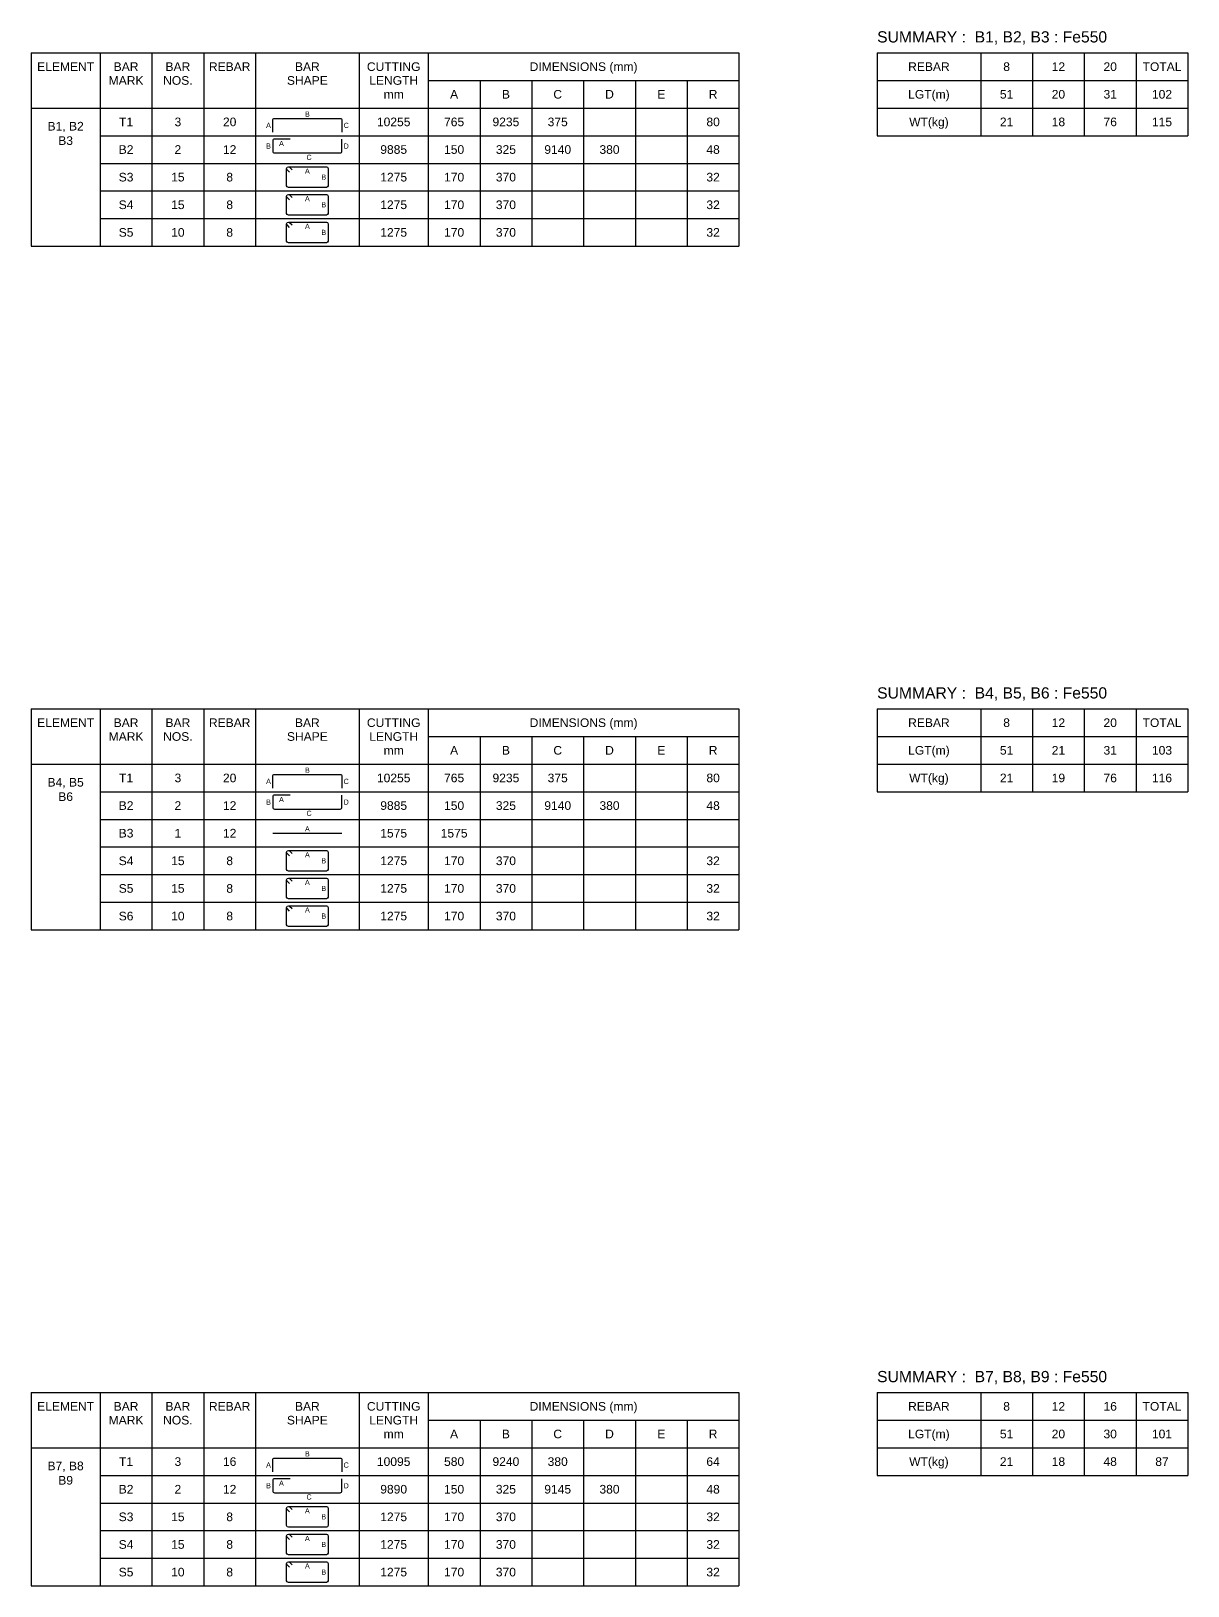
# Model space of a CAD drawing. Header units: inches. Extents: x -824 to 84876, y -179600 to 1700.
# Drawn here: x 33442 to 66942, y -44000 to 1030 of the extents above; entities that cross this region are included whole.
import ezdxf
from ezdxf.enums import TextEntityAlignment as Align

# ---------------------------------------------------------------- set-up
doc = ezdxf.new("R2010")
doc.units = ezdxf.units.IN
doc.header["$LTSCALE"] = 1000
doc.header["$MEASUREMENT"] = 0
for name, color, linetype in [('Dimension', 31, 'Continuous'), ('Reinforcement', 4, 'Continuous'), ('Schedule Header', 4, 'Continuous'), ('Schedule Line', 60, 'Continuous'), ('Text', 31, 'Continuous')]:
    doc.layers.add(name, color=color, linetype=linetype)
doc.styles.add('SC-SansSerif', font='SansSerif')

msp = doc.modelspace()

# ---------------------------------------------------------------- linework, layer by layer
at = {"layer": 'Reinforcement'}
for points in [[(40442, -1900), (40442, -1550, -0.5), (40492, -1500), (42392, -1500, -0.5), (42442, -1550), (42442, -1900)], [(40942, -2100), (40492, -2100, 0.5), (40442, -2150), (40442, -2450, 0.5), (40492, -2500), (42392, -2500, 0.5), (42442, -2450), (42442, -2100)], [(40927.4, -3056.1), (40856.6, -2985.4, -0.1989124), (40842, -2950, -0.4142046), (40892, -2900, -0.1989044), (40927.4, -2914.6), (40998.1, -2985.4)], [(40927.4, -3856.1), (40856.6, -3785.4, -0.1989124), (40842, -3750, -0.4142046), (40892, -3700, -0.1989044), (40927.4, -3714.6), (40998.1, -3785.4)], [(40927.4, -4656.1), (40856.6, -4585.4, -0.1989124), (40842, -4550, -0.4142046), (40892, -4500, -0.1989044), (40927.4, -4514.6), (40998.1, -4585.4)], [(40442, -20900), (40442, -20550, -0.5), (40492, -20500), (42392, -20500, -0.5), (42442, -20550), (42442, -20900)], [(40942, -21100), (40492, -21100, 0.5), (40442, -21150), (40442, -21450, 0.5), (40492, -21500), (42392, -21500, 0.5), (42442, -21450), (42442, -21100)], [(40927.4, -22856.1), (40856.6, -22785.4, -0.1989124), (40842, -22750, -0.4142046), (40892, -22700, -0.1989044), (40927.4, -22714.6), (40998.1, -22785.4)], [(40927.4, -23656.1), (40856.6, -23585.4, -0.1989124), (40842, -23550, -0.4142046), (40892, -23500, -0.1989044), (40927.4, -23514.6), (40998.1, -23585.4)], [(40927.4, -24456.1), (40856.6, -24385.4, -0.1989124), (40842, -24350, -0.4142046), (40892, -24300, -0.1989044), (40927.4, -24314.6), (40998.1, -24385.4)], [(40441.5, -40700), (40441.5, -40350, -0.5), (40491.5, -40300), (42391.5, -40300, -0.5), (42441.5, -40350), (42441.5, -40700)], [(40941.5, -40900), (40491.5, -40900, 0.5), (40441.5, -40950), (40441.5, -41250, 0.5), (40491.5, -41300), (42391.5, -41300, 0.5), (42441.5, -41250), (42441.5, -40900)], [(40926.9, -41856.1), (40856.2, -41785.4, -0.1989124), (40841.5, -41750, -0.4142046), (40891.5, -41700, -0.1989044), (40926.9, -41714.6), (40997.6, -41785.4)], [(40926.9, -42656.1), (40856.2, -42585.4, -0.1989124), (40841.5, -42550, -0.4142046), (40891.5, -42500, -0.1989044), (40926.9, -42514.6), (40997.6, -42585.4)], [(40926.9, -43456.1), (40856.2, -43385.4, -0.1989124), (40841.5, -43350, -0.4142046), (40891.5, -43300, -0.1989044), (40926.9, -43314.6), (40997.6, -43385.4)]]:
    msp.add_lwpolyline(points, format="xyb", dxfattribs=at)
for points in [[(40842, -2950, -0.4142046), (40892, -2900), (41992, -2900, -0.4142046), (42042, -2950), (42042, -3450, -0.4142046), (41992, -3500), (40892, -3500, -0.4142046), (40842, -3450)], [(40842, -3750, -0.4142046), (40892, -3700), (41992, -3700, -0.4142046), (42042, -3750), (42042, -4250, -0.4142046), (41992, -4300), (40892, -4300, -0.4142046), (40842, -4250)], [(40842, -4550, -0.4142046), (40892, -4500), (41992, -4500, -0.4142046), (42042, -4550), (42042, -5050, -0.4142046), (41992, -5100), (40892, -5100, -0.4142046), (40842, -5050)], [(40842, -22750, -0.4142046), (40892, -22700), (41992, -22700, -0.4142046), (42042, -22750), (42042, -23250, -0.4142046), (41992, -23300), (40892, -23300, -0.4142046), (40842, -23250)], [(40842, -23550, -0.4142046), (40892, -23500), (41992, -23500, -0.4142046), (42042, -23550), (42042, -24050, -0.4142046), (41992, -24100), (40892, -24100, -0.4142046), (40842, -24050)], [(40842, -24350, -0.4142046), (40892, -24300), (41992, -24300, -0.4142046), (42042, -24350), (42042, -24850, -0.4142046), (41992, -24900), (40892, -24900, -0.4142046), (40842, -24850)], [(40841.5, -41750, -0.4142046), (40891.5, -41700), (41991.5, -41700, -0.4142046), (42041.5, -41750), (42041.5, -42250, -0.4142046), (41991.5, -42300), (40891.5, -42300, -0.4142046), (40841.5, -42250)], [(40841.5, -42550, -0.4142046), (40891.5, -42500), (41991.5, -42500, -0.4142046), (42041.5, -42550), (42041.5, -43050, -0.4142046), (41991.5, -43100), (40891.5, -43100, -0.4142046), (40841.5, -43050)], [(40841.5, -43350, -0.4142046), (40891.5, -43300), (41991.5, -43300, -0.4142046), (42041.5, -43350), (42041.5, -43850, -0.4142046), (41991.5, -43900), (40891.5, -43900, -0.4142046), (40841.5, -43850)]]:
    msp.add_lwpolyline(points, format="xyb", close=True, dxfattribs=at)
msp.add_lwpolyline([(40442, -22200), (42442, -22200)], dxfattribs=at)
at = {"layer": 'Schedule Line'}
for p, q in [((33442, 400), (53942, 400)), ((33442, 400), (33442, -5200)), ((35442, 400), (35442, -5200)), ((36942, 400), (36942, -5200)), ((38442, 400), (38442, -5200)), ((39942, 400), (39942, -5200)), ((42942, 400), (42942, -5200)), ((44942, 400), (44942, -5200)), ((53942, 400), (53942, -5200)), ((57942, 400), (66942, 400)), ((57942, 400), (57942, -2000)), ((60942, 400), (60942, -2000)), ((62442, 400), (62442, -2000)), ((63942, 400), (63942, -2000)), ((65442, 400), (65442, -2000)), ((66942, 400), (66942, -2000)), ((44942, -400), (53942, -400)), ((46442, -400), (46442, -5200)), ((47942, -400), (47942, -5200)), ((49442, -400), (49442, -5200)), ((50942, -400), (50942, -5200)), ((52442, -400), (52442, -5200)), ((57942, -400), (66942, -400)), ((33442, -1200), (53942, -1200)), ((57942, -1200), (66942, -1200)), ((35442, -2000), (53942, -2000)), ((57942, -2000), (66942, -2000)), ((35442, -2800), (53942, -2800)), ((35442, -3600), (53942, -3600)), ((35442, -4400), (53942, -4400)), ((33442, -5200), (53942, -5200)), ((35442, -5200), (53942, -5200)), ((33442, -18600), (53942, -18600)), ((33442, -18600), (33442, -25000)), ((35442, -18600), (35442, -25000)), ((36942, -18600), (36942, -25000)), ((38442, -18600), (38442, -25000)), ((39942, -18600), (39942, -25000)), ((42942, -18600), (42942, -25000)), ((44942, -18600), (44942, -25000)), ((53942, -18600), (53942, -25000)), ((57942, -18600), (66942, -18600)), ((57942, -18600), (57942, -21000)), ((60942, -18600), (60942, -21000)), ((62442, -18600), (62442, -21000)), ((63942, -18600), (63942, -21000)), ((65442, -18600), (65442, -21000)), ((66942, -18600), (66942, -21000)), ((44942, -19400), (53942, -19400)), ((46442, -19400), (46442, -25000)), ((47942, -19400), (47942, -25000)), ((49442, -19400), (49442, -25000)), ((50942, -19400), (50942, -25000)), ((52442, -19400), (52442, -25000)), ((57942, -19400), (66942, -19400)), ((33442, -20200), (53942, -20200)), ((57942, -20200), (66942, -20200)), ((35442, -21000), (53942, -21000)), ((57942, -21000), (66942, -21000)), ((35442, -21800), (53942, -21800)), ((35442, -22600), (53942, -22600)), ((35442, -23400), (53942, -23400)), ((35442, -24200), (53942, -24200)), ((33442, -25000), (53942, -25000)), ((35442, -25000), (53942, -25000)), ((33441.5, -38400), (53941.5, -38400)), ((33441.5, -38400), (33441.5, -44000)), ((35441.5, -38400), (35441.5, -44000)), ((36941.5, -38400), (36941.5, -44000)), ((38441.5, -38400), (38441.5, -44000)), ((39941.5, -38400), (39941.5, -44000)), ((42941.5, -38400), (42941.5, -44000)), ((44941.5, -38400), (44941.5, -44000)), ((53941.5, -38400), (53941.5, -44000)), ((57941.5, -38400), (66941.5, -38400)), ((57941.5, -38400), (57941.5, -40800)), ((60941.5, -38400), (60941.5, -40800)), ((62441.5, -38400), (62441.5, -40800)), ((63941.5, -38400), (63941.5, -40800)), ((65441.5, -38400), (65441.5, -40800)), ((66941.5, -38400), (66941.5, -40800)), ((44941.5, -39200), (53941.5, -39200)), ((46441.5, -39200), (46441.5, -44000)), ((47941.5, -39200), (47941.5, -44000)), ((49441.5, -39200), (49441.5, -44000)), ((50941.5, -39200), (50941.5, -44000)), ((52441.5, -39200), (52441.5, -44000)), ((57941.5, -39200), (66941.5, -39200)), ((33441.5, -40000), (53941.5, -40000)), ((57941.5, -40000), (66941.5, -40000)), ((35441.5, -40800), (53941.5, -40800)), ((57941.5, -40800), (66941.5, -40800)), ((35441.5, -41600), (53941.5, -41600)), ((35441.5, -42400), (53941.5, -42400)), ((35441.5, -43200), (53941.5, -43200)), ((33441.5, -44000), (53941.5, -44000)), ((35441.5, -44000), (53941.5, -44000))]:
    msp.add_line(p, q, dxfattribs=at)

# ---------------------------------------------------------------- texts
at = {"layer": 'Dimension', "style": 'SC-SansSerif'}
for s, p in [('B', (41442, -1375)), ('A', (40317, -1700)), ('C', (42567, -1700)), ('B', (40317, -2300)), ('A', (40692, -2225)), ('D', (42567, -2300)), ('C', (41492, -2625)), ('A', (41442, -3025)), ('B', (41917, -3200)), ('A', (41442, -3825)), ('B', (41917, -4000)), ('A', (41442, -4625)), ('B', (41917, -4800)), ('A', (40317, -20700)), ('B', (41442, -20375)), ('C', (42567, -20700)), ('A', (40692, -21225)), ('B', (40317, -21300)), ('C', (41492, -21625)), ('D', (42567, -21300)), ('A', (41442, -22075)), ('A', (41442, -22825)), ('B', (41917, -23000)), ('A', (41442, -23625)), ('B', (41917, -23800)), ('A', (41442, -24425)), ('B', (41917, -24600)), ('A', (40316.5, -40500)), ('B', (41441.5, -40175)), ('C', (42566.5, -40500)), ('A', (40691.5, -41025)), ('B', (40316.5, -41100)), ('C', (41491.5, -41425)), ('D', (42566.5, -41100)), ('A', (41441.5, -41825)), ('B', (41916.5, -42000)), ('A', (41441.5, -42625)), ('B', (41916.5, -42800)), ('A', (41441.5, -43425)), ('B', (41916.5, -43600))]:
    msp.add_text(s, height=150, dxfattribs=at).set_placement(p, align=Align.MIDDLE_CENTER)
at = {"layer": 'Schedule Header', "style": 'SC-SansSerif'}
for s, p in [('SUMMARY :  B1, B2, B3 : Fe550', (57942, 700)), ('SUMMARY :  B4, B5, B6 : Fe550', (57942, -18300)), ('SUMMARY :  B7, B8, B9 : Fe550', (57941.5, -38100))]:
    msp.add_text(s, height=325, dxfattribs=at).set_placement(p)
for s, p in [('ELEMENT', (34442, 0)), ('BAR', (36192, 0)), ('BAR', (37692, 0)), ('REBAR', (39192, 0)), ('BAR', (41442, 0)), ('CUTTING', (43942, 0)), ('DIMENSIONS (mm)', (49442, 0)), ('REBAR', (59442, 0)), ('8', (61692, 0)), ('12', (63192, 0)), ('20', (64692, 0)), ('TOTAL', (66192, 0)), ('MARK', (36192, -400)), ('NOS.', (37692, -400)), ('SHAPE', (41442, -400)), ('LENGTH', (43942, -400)), ('mm', (43942, -800)), ('A', (45692, -800)), ('B', (47192, -800)), ('C', (48692, -800)), ('D', (50192, -800)), ('E', (51692, -800)), ('R', (53192, -800)), ('LGT(m)', (59442, -800)), ('WT(kg)', (59442, -1600)), ('ELEMENT', (34442, -19000)), ('BAR', (36192, -19000)), ('BAR', (37692, -19000)), ('REBAR', (39192, -19000)), ('BAR', (41442, -19000)), ('CUTTING', (43942, -19000)), ('DIMENSIONS (mm)', (49442, -19000)), ('REBAR', (59442, -19000)), ('8', (61692, -19000)), ('12', (63192, -19000)), ('20', (64692, -19000)), ('TOTAL', (66192, -19000)), ('MARK', (36192, -19400)), ('NOS.', (37692, -19400)), ('SHAPE', (41442, -19400)), ('LENGTH', (43942, -19400)), ('mm', (43942, -19800)), ('A', (45692, -19800)), ('B', (47192, -19800)), ('C', (48692, -19800)), ('D', (50192, -19800)), ('E', (51692, -19800)), ('R', (53192, -19800)), ('LGT(m)', (59442, -19800)), ('WT(kg)', (59442, -20600)), ('ELEMENT', (34441.5, -38800)), ('BAR', (36191.5, -38800)), ('BAR', (37691.5, -38800)), ('REBAR', (39191.5, -38800)), ('BAR', (41441.5, -38800)), ('CUTTING', (43941.5, -38800)), ('DIMENSIONS (mm)', (49441.5, -38800)), ('REBAR', (59441.5, -38800)), ('8', (61691.5, -38800)), ('12', (63191.5, -38800)), ('16', (64691.5, -38800)), ('TOTAL', (66191.5, -38800)), ('MARK', (36191.5, -39200)), ('NOS.', (37691.5, -39200)), ('SHAPE', (41441.5, -39200)), ('LENGTH', (43941.5, -39200)), ('mm', (43941.5, -39600)), ('A', (45691.5, -39600)), ('B', (47191.5, -39600)), ('C', (48691.5, -39600)), ('D', (50191.5, -39600)), ('E', (51691.5, -39600)), ('R', (53191.5, -39600)), ('LGT(m)', (59441.5, -39600)), ('WT(kg)', (59441.5, -40400))]:
    msp.add_text(s, height=250, dxfattribs=at).set_placement(p, align=Align.MIDDLE_CENTER)
at = {"layer": 'Text', "style": 'SC-SansSerif'}
for s, p in [('51', (61692, -800)), ('20', (63192, -800)), ('31', (64692, -800)), ('102', (66192, -800)), ('T1', (36192, -1600)), ('3', (37692, -1600)), ('20', (39192, -1600)), ('10255', (43942, -1600)), ('765', (45692, -1600)), ('9235', (47192, -1600)), ('375', (48692, -1600)), ('80', (53192, -1600)), ('21', (61692, -1600)), ('18', (63192, -1600)), ('76', (64692, -1600)), ('115', (66192, -1600)), ('B2', (36192, -2400)), ('2', (37692, -2400)), ('12', (39192, -2400)), ('9885', (43942, -2400)), ('150', (45692, -2400)), ('325', (47192, -2400)), ('9140', (48692, -2400)), ('380', (50192, -2400)), ('48', (53192, -2400)), ('S3', (36192, -3200)), ('15', (37692, -3200)), ('8', (39192, -3200)), ('1275', (43942, -3200)), ('170', (45692, -3200)), ('370', (47192, -3200)), ('32', (53192, -3200)), ('S4', (36192, -4000)), ('15', (37692, -4000)), ('8', (39192, -4000)), ('1275', (43942, -4000)), ('170', (45692, -4000)), ('370', (47192, -4000)), ('32', (53192, -4000)), ('S5', (36192, -4800)), ('10', (37692, -4800)), ('8', (39192, -4800)), ('1275', (43942, -4800)), ('170', (45692, -4800)), ('370', (47192, -4800)), ('32', (53192, -4800)), ('51', (61692, -19800)), ('21', (63192, -19800)), ('31', (64692, -19800)), ('103', (66192, -19800)), ('T1', (36192, -20600)), ('3', (37692, -20600)), ('20', (39192, -20600)), ('10255', (43942, -20600)), ('765', (45692, -20600)), ('9235', (47192, -20600)), ('375', (48692, -20600)), ('80', (53192, -20600)), ('21', (61692, -20600)), ('19', (63192, -20600)), ('76', (64692, -20600)), ('116', (66192, -20600)), ('B2', (36192, -21400)), ('2', (37692, -21400)), ('12', (39192, -21400)), ('9885', (43942, -21400)), ('150', (45692, -21400)), ('325', (47192, -21400)), ('9140', (48692, -21400)), ('380', (50192, -21400)), ('48', (53192, -21400)), ('B3', (36192, -22200)), ('1', (37692, -22200)), ('12', (39192, -22200)), ('1575', (43942, -22200)), ('1575', (45692, -22200)), ('S4', (36192, -23000)), ('15', (37692, -23000)), ('8', (39192, -23000)), ('1275', (43942, -23000)), ('170', (45692, -23000)), ('370', (47192, -23000)), ('32', (53192, -23000)), ('S5', (36192, -23800)), ('15', (37692, -23800)), ('8', (39192, -23800)), ('1275', (43942, -23800)), ('170', (45692, -23800)), ('370', (47192, -23800)), ('32', (53192, -23800)), ('S6', (36192, -24600)), ('10', (37692, -24600)), ('8', (39192, -24600)), ('1275', (43942, -24600)), ('170', (45692, -24600)), ('370', (47192, -24600)), ('32', (53192, -24600)), ('51', (61691.5, -39600)), ('20', (63191.5, -39600)), ('30', (64691.5, -39600)), ('101', (66191.5, -39600)), ('T1', (36191.5, -40400)), ('3', (37691.5, -40400)), ('16', (39191.5, -40400)), ('10095', (43941.5, -40400)), ('580', (45691.5, -40400)), ('9240', (47191.5, -40400)), ('380', (48691.5, -40400)), ('64', (53191.5, -40400)), ('21', (61691.5, -40400)), ('18', (63191.5, -40400)), ('48', (64691.5, -40400)), ('87', (66191.5, -40400)), ('B2', (36191.5, -41200)), ('2', (37691.5, -41200)), ('12', (39191.5, -41200)), ('9890', (43941.5, -41200)), ('150', (45691.5, -41200)), ('325', (47191.5, -41200)), ('9145', (48691.5, -41200)), ('380', (50191.5, -41200)), ('48', (53191.5, -41200)), ('S3', (36191.5, -42000)), ('15', (37691.5, -42000)), ('8', (39191.5, -42000)), ('1275', (43941.5, -42000)), ('170', (45691.5, -42000)), ('370', (47191.5, -42000)), ('32', (53191.5, -42000)), ('S4', (36191.5, -42800)), ('15', (37691.5, -42800)), ('8', (39191.5, -42800)), ('1275', (43941.5, -42800)), ('170', (45691.5, -42800)), ('370', (47191.5, -42800)), ('32', (53191.5, -42800)), ('S5', (36191.5, -43600)), ('10', (37691.5, -43600)), ('8', (39191.5, -43600)), ('1275', (43941.5, -43600)), ('170', (45691.5, -43600)), ('370', (47191.5, -43600)), ('32', (53191.5, -43600))]:
    msp.add_text(s, height=250, dxfattribs=at).set_placement(p, align=Align.MIDDLE_CENTER)
at = {"layer": 'Text', "char_height": 250, "attachment_point": 2, "style": 'SC-SansSerif'}
for s, insert in [('B1, B2\\PB3', (34442, -1600)), ('B4, B5\\PB6', (34442, -20600)), ('B7, B8\\PB9', (34441.5, -40400))]:
    msp.add_mtext(s, dxfattribs=dict(at, insert=insert))

doc.saveas('drawing.dxf')
